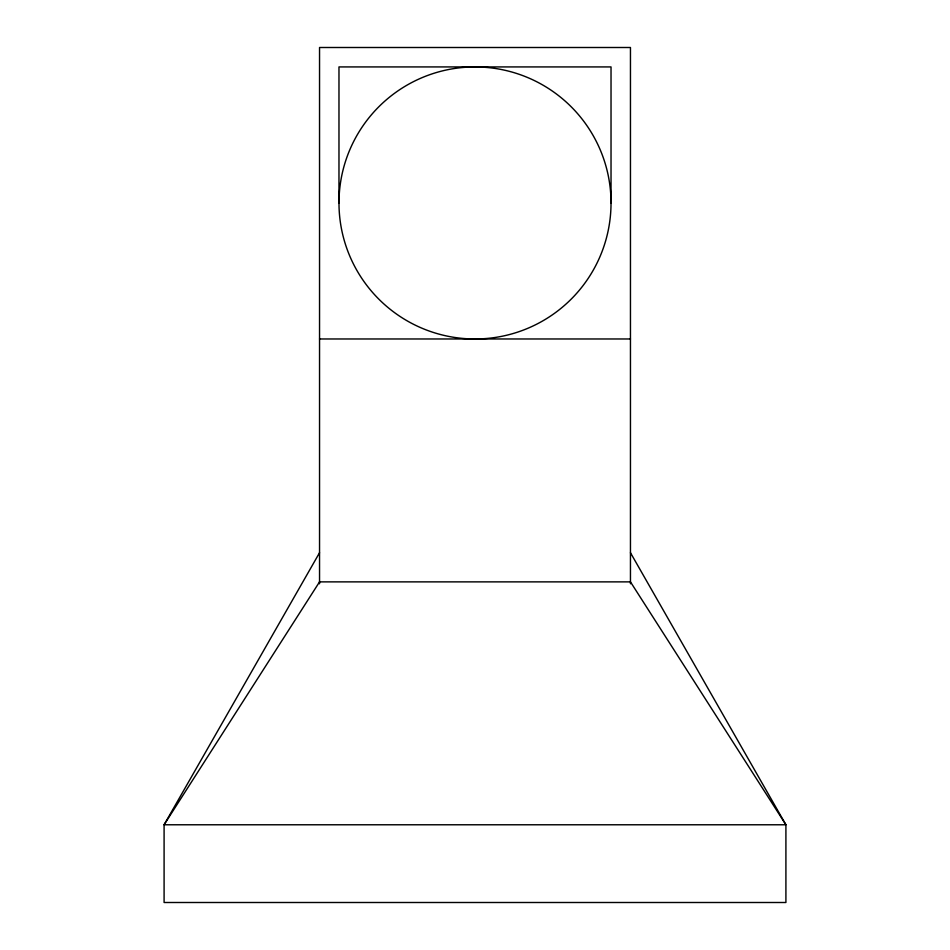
<?xml version="1.0" encoding="UTF-8"?>
<svg xmlns="http://www.w3.org/2000/svg" width="950" height="950" viewBox="0 0 950 950"><rect width="100%" height="100%" fill="white"/><g stroke="black" fill="none" stroke-linecap="round" stroke-linejoin="round"><path stroke-width="1.43" d="M319.544 552.722L164.089 824.778L164.089 902.5L785.911 902.5L785.911 824.778L630.456 552.722M319.544 338.972L630.456 338.972M630.456 583.775L630.456 47.5L319.544 47.5L319.544 583.775M611.028 202.956A136.028 136.028 0 0 0 406.992 85.156A136.028 136.028 0 0 0 406.992 320.756A136.028 136.028 0 0 0 611.028 202.956L611.028 66.927L338.972 66.927L338.972 202.956M319.544 581.875L164.089 824.778L785.911 824.778L630.456 581.875L319.544 581.875"/></g></svg>
